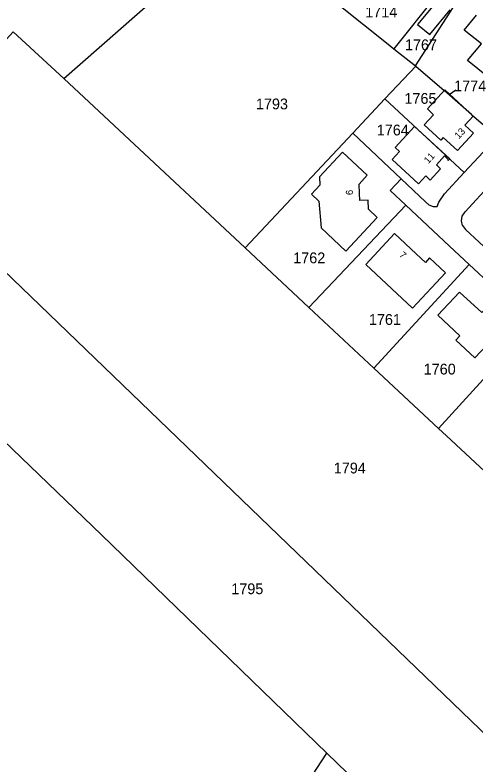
# Model space of a CAD drawing. Extents: x 191922 to 199923, y 328959 to 333350.
# Drawn here: x 193617.3 to 193732.6, y 330984.2 to 331172.1 of the extents above; entities that cross this region are included whole.
import ezdxf

# ---------------------------------------------------------------- set-up
doc = ezdxf.new("R2010")
doc.units = 0
for name, color, linetype in [('bestemmingsplangebied', 7, 'Continuous'), ('bouwvlak', 7, 'Continuous'), ('enkelbestemming', 7, 'Continuous'), ('Level 6', 7, 'Continuous'), ('maatvoering - maximum aantal wooneenheden', 7, 'Continuous'), ('recreatiewoning', 7, 'Continuous')]:
    doc.layers.add(name, color=color, linetype=linetype)

msp = doc.modelspace()

# ---------------------------------------------------------------- linework, layer by layer
at = {"layer": 'bestemmingsplangebied'}
msp.add_line((193695.45, 330987.18), (193757.41, 330927.57), dxfattribs=at)
msp.add_line((193695.45, 330987.18), (193757.41, 330927.57), dxfattribs=at)
msp.add_lwpolyline([(193587.55, 331091.31), (193638.99, 331041.86), (193695.45, 330987.18)], dxfattribs=at)
msp.add_lwpolyline([(193587.55, 331091.31), (193638.99, 331041.86), (193695.45, 330987.18)], dxfattribs=at)
at = {"layer": 'bouwvlak'}
msp.add_line((193727.79, 331153.21), (193726.1, 331152.09), dxfattribs=at)
at = {"layer": 'Level 6'}
for p, q in [((193629.53, 331156.18), (193673.42, 331194.68)), ((193726.61, 331181.68), (193712.26, 331163.61)), ((193712.26, 331163.61), (193717.7, 331159.35)), ((193710.01, 331151.06), (193717.76, 331159.3)), ((193717.76, 331159.3), (193724.87, 331153.13)), ((193629.53, 331156.18), (193674.98, 331113.74)), ((193731.74, 331147.16), (193724.87, 331153.13)), ((193701.96, 331142.49), (193710.01, 331151.06)), ((193729.9, 331132.67), (193710.01, 331151.06)), ((193731.74, 331147.16), (193738.16, 331141.59)), ((193674.98, 331113.74), (193701.96, 331142.49)), ((193701.96, 331142.49), (193714.1, 331131.03)), ((193729.9, 331132.67), (193738.16, 331141.59)), ((193724.92, 331127.29), (193729.9, 331132.67)), ((193711.36, 331128.13), (193714.1, 331131.03)), ((193720.21, 331125.3), (193714.1, 331131.03)), ((193715.22, 331124.49), (193711.36, 331128.13)), ((193723.52, 331125.24), (193724.92, 331127.29)), ((193723.1, 331124.08), (193723.52, 331125.24)), ((193715.22, 331124.49), (193690.94, 331098.82)), ((193726.15, 331114.2), (193715.22, 331124.49)), ((193722.06, 331124.12), (193723.1, 331124.08)), ((193729.19, 331120.52), (193729.4, 331121.73)), ((193729.47, 331119.32), (193729.19, 331120.52)), ((193729.47, 331119.32), (193730.22, 331118.33)), ((193739.71, 331109.51), (193730.22, 331118.33)), ((193674.98, 331113.74), (193690.94, 331098.82)), ((193731.11, 331109.59), (193726.15, 331114.2)), ((193731.11, 331109.59), (193707.2, 331083.64)), ((193743.57, 331097.99), (193731.11, 331109.59)), ((193707.2, 331083.64), (193690.94, 331098.82)), ((193707.2, 331083.64), (193723.43, 331068.51)), ((193734.65, 331080.76), (193723.43, 331068.51)), ((193675.46, 330956.66), (193695.45, 330987.18))]:
    msp.add_line(p, q, dxfattribs=at)
for points in [[(193692.71, 331179.31), (193710.38, 331165.1), (193712.26, 331163.61)], [(193717.7, 331159.35), (193729.71, 331178.02), (193748.53, 331165.61)], [(193586.66, 331134.83), (193616.82, 331167.85), (193629.53, 331156.18)], [(193717.7, 331159.35), (193717.72, 331159.33), (193717.76, 331159.3)], [(193731.74, 331147.16), (193725.05, 331153.33), (193724.87, 331153.13)], [(193729.4, 331121.73), (193730.08, 331122.76), (193743.33, 331137.11)], [(193586.66, 331134.83), (193731.63, 330995.29), (193774.22, 330954.28)], [(193720.21, 331125.3), (193721.03, 331124.55), (193722.06, 331124.12)], [(193723.43, 331068.51), (193725.43, 331066.65), (193800.68, 330996.7)]]:
    msp.add_lwpolyline(points, dxfattribs=at)
at = {"layer": 'recreatiewoning'}
msp.add_line((193728.18, 331138.11), (193732.2, 331142.51), dxfattribs=at)
for points in [[(193723.24, 331175.91), (193718.14, 331169.7), (193721.23, 331167.19), (193726.34, 331173.41)], [(193738.9, 331154.05), (193730.74, 331160.67), (193734.17, 331164.86), (193729.88, 331168.29), (193732.97, 331172.05)], [(193728.18, 331138.11), (193724.64, 331141.38), (193724.04, 331140.75), (193719.86, 331144.61), (193722.17, 331147.11), (193720.65, 331148.56), (193725.05, 331153.33), (193732.15, 331146.78), (193730.05, 331144.48), (193732.2, 331142.51)], [(193711.83, 331135.86), (193713.64, 331137.85), (193712.55, 331138.87), (193717.43, 331144.18), (193726.24, 331136.04)], [(193705.56, 331131.94), (193699.38, 331137.73), (193693.59, 331131.54), (193693.66, 331129.44), (193691.59, 331127.22), (193693.47, 331125.44), (193694.03, 331118.76), (193700.21, 331112.96), (193708.08, 331121.38)], [(193711.83, 331135.86), (193718.44, 331129.78), (193720.24, 331131.76), (193721.37, 331130.74), (193723.96, 331133.59), (193722.9, 331134.54), (193724.93, 331136.77), (193725.78, 331136.01), (193725.69, 331135.91), (193725.92, 331135.68), (193726.24, 331136.04)], [(193708.08, 331121.38), (193705.9, 331123.45), (193705.81, 331125.74), (193703.7, 331125.65), (193703.63, 331127.38), (193703.58, 331129.72), (193705.56, 331131.94)], [(193725.15, 331107.54), (193716.91, 331098.65), (193705.19, 331109.55), (193712.44, 331117.32)], [(193725.15, 331107.54), (193721.2, 331111.22), (193720.16, 331110.12), (193717.83, 331112.3), (193712.44, 331117.32)], [(193739.78, 331093.9), (193732.51, 331086.19), (193727.78, 331090.61), (193728.81, 331091.7), (193723.26, 331096.86), (193728.71, 331102.7)], [(193739.78, 331093.9), (193735.01, 331098.31), (193734.29, 331097.54), (193728.71, 331102.7)]]:
    msp.add_lwpolyline(points, dxfattribs=at)

# ---------------------------------------------------------------- texts
at = {"layer": 'enkelbestemming'}
for s, p in [('1714', (193705.07, 331171.49)), ('1767', (193715.03, 331163.26)), ('1774', (193727.36, 331152.97)), ('1765', (193714.89, 331149.83)), ('1793', (193677.68, 331148.45)), ('1764', (193707.96, 331141.92)), ('1762', (193687.02, 331109.9)), ('1761', (193705.99, 331094.46)), ('1760', (193719.72, 331082.04)), ('1794', (193697.19, 331057.27)), ('1795', (193671.5, 331027.02))]:
    msp.add_text(s, height=2.7, dxfattribs=at).set_placement(p)
at = {"layer": 'maatvoering - maximum aantal wooneenheden'}
for s, rotation, p in [('13', 47.5142, (193728.54, 331140.89)), ('11', 47.7996, (193720.89, 331134.7)), ('9', 271.3189, (193700.21, 331128.27)), ('7', 317.028, (193713.42, 331111.76))]:
    msp.add_text(s, height=1.75, rotation=rotation, dxfattribs=at).set_placement(p)

doc.saveas('drawing.dxf')
